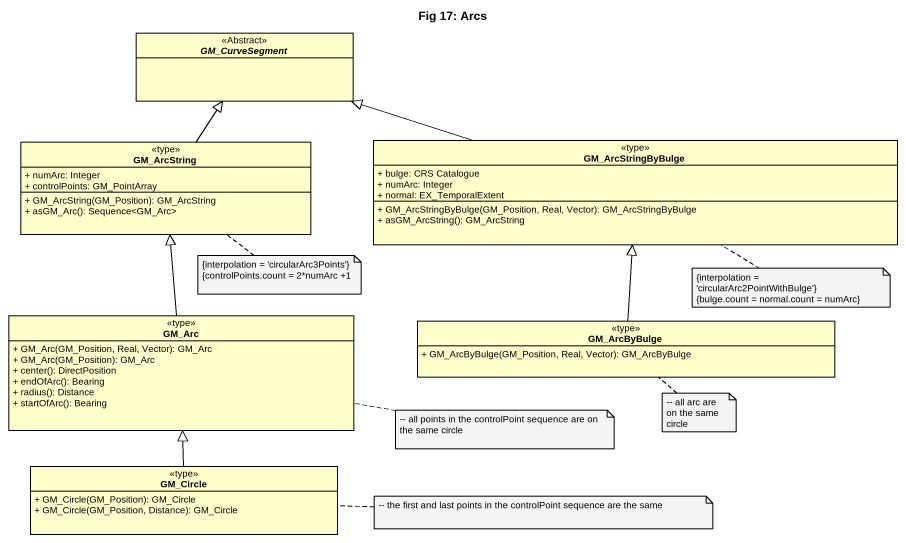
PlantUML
@startuml
title Fig 17: Arcs
hide circle
hide empty members
skinparam classAttributeIconSize 0
abstract class GM_CurveSegment <<Abstract>>
class GM_ArcString <<type>> {
  + numArc: Integer
  + controlPoints: GM_PointArray
  + GM_ArcString(GM_Position): GM_ArcString
  + asGM_Arc(): Sequence<GM_Arc>
}
class GM_ArcStringByBulge <<type>> {
  + bulge: CRS Catalogue
  + numArc: Integer
  + normal: EX_TemporalExtent
  + GM_ArcStringByBulge(GM_Position, Real, Vector): GM_ArcStringByBulge
  + asGM_ArcString(): GM_ArcString
}
class GM_Arc <<type>> {
  + GM_Arc(GM_Position, Real, Vector): GM_Arc
  + GM_Arc(GM_Position): GM_Arc
  + center(): DirectPosition
  + endOfArc(): Bearing
  + radius(): Distance
  + startOfArc(): Bearing
}
class GM_ArcByBulge <<type>> {
  + GM_ArcByBulge(GM_Position, Real, Vector): GM_ArcByBulge
}
class GM_Circle <<type>> {
  + GM_Circle(GM_Position): GM_Circle
  + GM_Circle(GM_Position, Distance): GM_Circle
}
GM_ArcString -up-|> GM_CurveSegment
GM_ArcStringByBulge -left-|> GM_CurveSegment
GM_Arc -up-|> GM_ArcString
GM_ArcByBulge -up-|> GM_ArcStringByBulge
GM_Circle -up-|> GM_Arc
note bottom of GM_ArcString
  {interpolation = 'circularArc3Points'}
  {controlPoints.count = 2*numArc +1
end note
note bottom of GM_ArcStringByBulge
  {interpolation = 'circularArc2PointWithBulge'}
  {bulge.count = normal.count = numArc}
end note
note right of GM_Arc : -- all points in the controlPoint sequence are on the same circle
note bottom of GM_ArcByBulge : -- all arc are on the same circle
note right of GM_Circle : -- the first and last points in the controlPoint sequence are the same
@enduml
